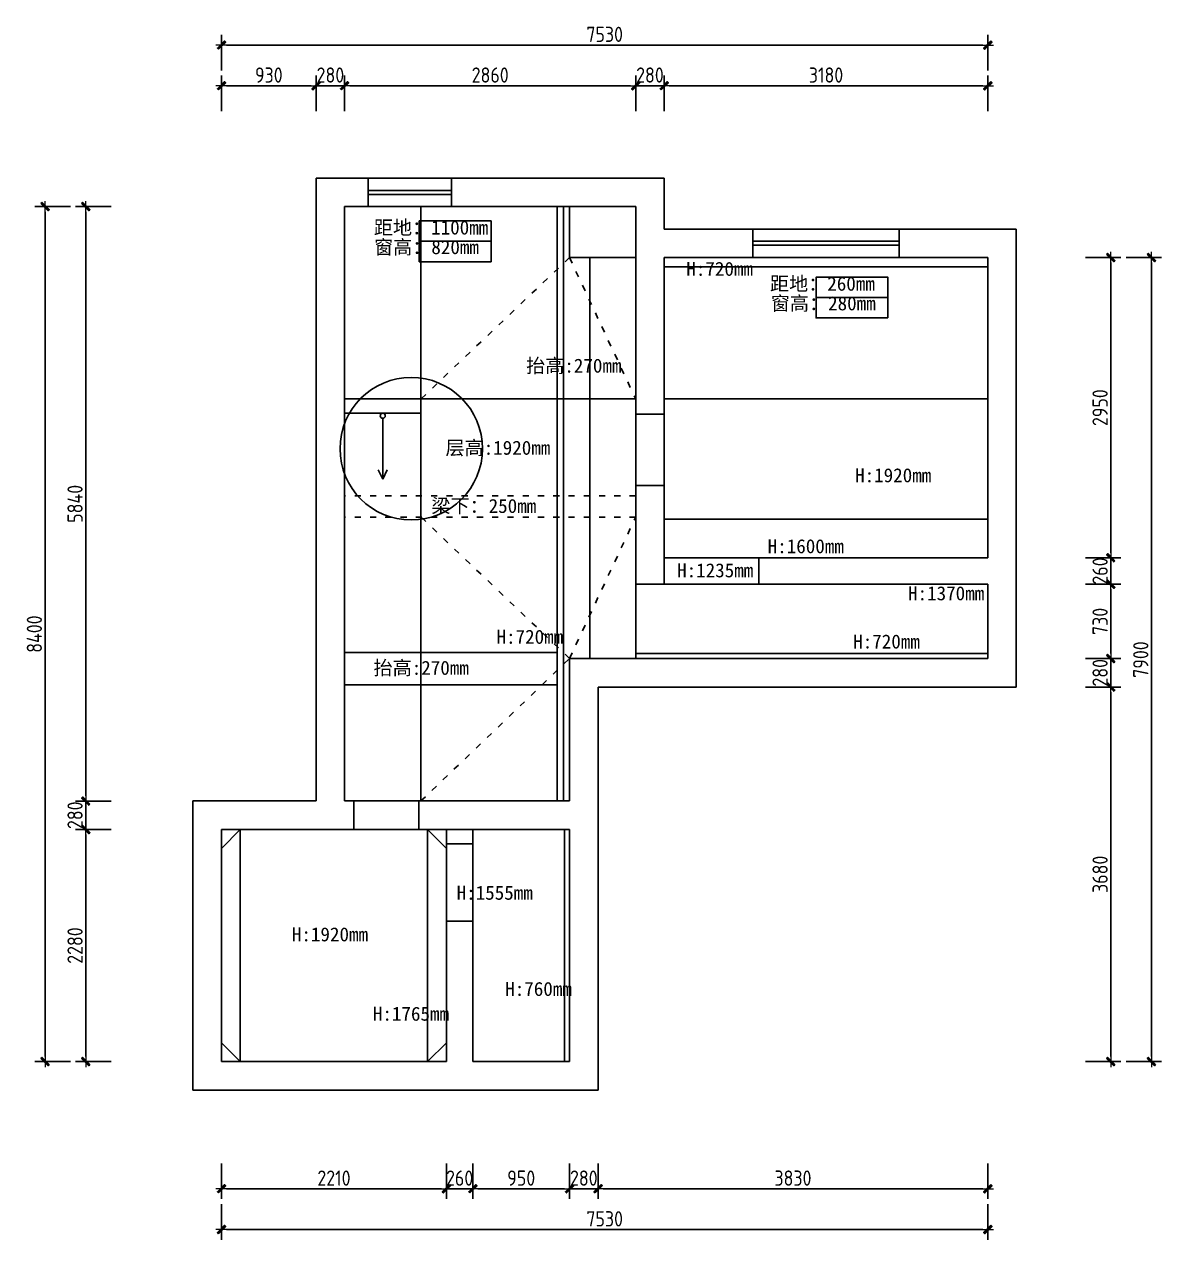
# Model space of a CAD drawing. Header units: millimetres. Extents: x -58733 to 427521, y -235734 to 553534.
# Drawn here: x 61857 to 73033, y 422974 to 434915 of the extents above; entities that cross this region are included whole.
import ezdxf

# ---------------------------------------------------------------- set-up
doc = ezdxf.new("R2010")
doc.units = ezdxf.units.MM
doc.linetypes.add('ACAD_ISO03W100', pattern=[30, 12, -18])
doc.layers.add('00-墙体', color=7, linetype='Continuous')
doc.layers.add('1原始-门窗洞口尺寸', color=4, linetype='Continuous')
doc.styles.add('CCD_DIM', font='ARCHS.SHX')
doc.styles.add('宋体', font='simsun.ttc', dxfattribs={"height": 120})
doc.dimstyles.new('海龍1：50', dxfattribs={"dimscale": 50, "dimtxt": 3, "dimasz": 1, "dimexe": 2, "dimexo": 2, "dimgap": 0.6, "dimtad": 1, "dimdec": 0, "dimrnd": 5, "dimdsep": 46, "dimtxsty": 'CCD_DIM', "dimblk": 'WS-cj', "dimcen": 1, "dimclrd": 242, "dimclre": 242, "dimclrt": 2, "dimadec": 0, "dimazin": 2, "dimtfac": 1, "dimtdec": 0, "dimtix": 1, "dimtmove": 2, "dimatfit": 3, "dimldrblk": 'CCD_Leader_Arrow', "dimfxl": 5, "dimfxlon": 1, "dimtolj": 1, "dimarcsym": 0})

# ---------------------------------------------------------------- blocks, each defined once
blk = doc.blocks.new('WS-cj')
blk.add_hatch(color=1).paths.add_polyline_path([(0.59, 0.82), (-0.82, -0.59), (-0.59, -0.82), (0.82, 0.59)])
at = {"color": 1, "linetype": 'ByBlock', "lineweight": 0}
for p, q in [((-1.1, 0), (0, 0)), ((0, 0), (1.1, 0))]:
    blk.add_line(p, q, dxfattribs=at)
at = {"color": 1}
blk.add_lwpolyline([(0.59, 0.82), (-0.82, -0.59), (-0.59, -0.82), (0.82, 0.59)], close=True, dxfattribs=at)
blk = doc.blocks.new('*D334')
at = {"color": 242, "lineweight": -2}
for p, q in [((67169, 103072), (67169, 103422)), ((68099, 103072), (68099, 103422)), ((67219, 103322), (68049, 103322))]:
    blk.add_line(p, q, dxfattribs=at)
at = {"layer": 'Defpoints', "color": 0}
for p in [(68099, 103322), (67169, 102922), (68099, 102922)]:
    blk.add_point(p, dxfattribs=at)
at = {"color": 242, "lineweight": -2, "xscale": 50, "yscale": 50, "zscale": 50, "rotation": 180}
blk.add_blockref('WS-cj', (67169, 103322), dxfattribs=at)
at = {"color": 242, "lineweight": -2, "xscale": 50, "yscale": 50, "zscale": 50}
blk.add_blockref('WS-cj', (68099, 103322), dxfattribs=at)
at = {"color": 2, "insert": (67634, 103427), "char_height": 150, "attachment_point": 5, "style": 'CCD_DIM'}
blk.add_mtext('\\A1;930', dxfattribs=at)
blk = doc.blocks.new('CCD_Leader_Arrow')
at = {"color": 1, "linetype": 'ByBlock'}
blk.add_line((0, 0), (-1, 0), dxfattribs=at)
for points in [[(-0.86, 0.67), (-0.6, 0.85), (-0.24, 0), (0, 0)], [(-0.86, -0.67), (-0.6, -0.85), (-0.24, 0), (0, 0)]]:
    blk.add_solid(points, dxfattribs=at)
blk = doc.blocks.new('*D335')
at = {"color": 242, "lineweight": -2}
for p, q in [((68099, 103072), (68099, 103422)), ((68379, 103072), (68379, 103422)), ((68049, 103322), (67999, 103322)), ((68099, 103322), (68379, 103322)), ((68429, 103322), (68479, 103322))]:
    blk.add_line(p, q, dxfattribs=at)
at = {"layer": 'Defpoints', "color": 0}
for p in [(68379, 103322), (68099, 102922), (68379, 102922)]:
    blk.add_point(p, dxfattribs=at)
at = {"color": 242, "lineweight": -2, "xscale": 50, "yscale": 50, "zscale": 50}
blk.add_blockref('WS-cj', (68099, 103322), dxfattribs=at)
at = {"color": 242, "lineweight": -2, "xscale": 50, "yscale": 50, "zscale": 50, "rotation": 180}
blk.add_blockref('WS-cj', (68379, 103322), dxfattribs=at)
at = {"color": 2, "insert": (68239, 103427), "char_height": 150, "attachment_point": 5, "style": 'CCD_DIM'}
blk.add_mtext('\\A1;280', dxfattribs=at)
blk = doc.blocks.new('*D336')
at = {"color": 242, "lineweight": -2}
for p, q in [((68379, 103072), (68379, 103422)), ((71239, 103072), (71239, 103422)), ((68429, 103322), (71189, 103322))]:
    blk.add_line(p, q, dxfattribs=at)
at = {"layer": 'Defpoints', "color": 0}
for p in [(71239, 103322), (68379, 102922), (71239, 102922)]:
    blk.add_point(p, dxfattribs=at)
at = {"color": 242, "lineweight": -2, "xscale": 50, "yscale": 50, "zscale": 50, "rotation": 180}
blk.add_blockref('WS-cj', (68379, 103322), dxfattribs=at)
at = {"color": 242, "lineweight": -2, "xscale": 50, "yscale": 50, "zscale": 50}
blk.add_blockref('WS-cj', (71239, 103322), dxfattribs=at)
at = {"color": 2, "insert": (69809, 103427), "char_height": 150, "attachment_point": 5, "style": 'CCD_DIM'}
blk.add_mtext('\\A1;2860', dxfattribs=at)
blk = doc.blocks.new('*D337')
at = {"color": 242, "lineweight": -2}
for p, q in [((71239, 103072), (71239, 103422)), ((71519, 103072), (71519, 103422)), ((71189, 103322), (71139, 103322)), ((71239, 103322), (71519, 103322)), ((71569, 103322), (71619, 103322))]:
    blk.add_line(p, q, dxfattribs=at)
at = {"layer": 'Defpoints', "color": 0}
for p in [(71519, 103322), (71239, 102922), (71519, 102922)]:
    blk.add_point(p, dxfattribs=at)
at = {"color": 242, "lineweight": -2, "xscale": 50, "yscale": 50, "zscale": 50}
blk.add_blockref('WS-cj', (71239, 103322), dxfattribs=at)
at = {"color": 242, "lineweight": -2, "xscale": 50, "yscale": 50, "zscale": 50, "rotation": 180}
blk.add_blockref('WS-cj', (71519, 103322), dxfattribs=at)
at = {"color": 2, "insert": (71379, 103427), "char_height": 150, "attachment_point": 5, "style": 'CCD_DIM'}
blk.add_mtext('\\A1;280', dxfattribs=at)
blk = doc.blocks.new('*D338')
at = {"color": 242, "lineweight": -2}
for p, q in [((71519, 103072), (71519, 103422)), ((74699, 103072), (74699, 103422)), ((71569, 103322), (74649, 103322))]:
    blk.add_line(p, q, dxfattribs=at)
at = {"layer": 'Defpoints', "color": 0}
for p in [(74699, 103322), (71519, 102922), (74699, 102922)]:
    blk.add_point(p, dxfattribs=at)
at = {"color": 242, "lineweight": -2, "xscale": 50, "yscale": 50, "zscale": 50, "rotation": 180}
blk.add_blockref('WS-cj', (71519, 103322), dxfattribs=at)
at = {"color": 242, "lineweight": -2, "xscale": 50, "yscale": 50, "zscale": 50}
blk.add_blockref('WS-cj', (74699, 103322), dxfattribs=at)
at = {"color": 2, "insert": (73109, 103427), "char_height": 150, "attachment_point": 5, "style": 'CCD_DIM'}
blk.add_mtext('\\A1;3180', dxfattribs=at)
blk = doc.blocks.new('*D339')
at = {"color": 242, "lineweight": -2}
for p, q in [((67169, 103472), (67169, 103822)), ((74699, 103472), (74699, 103822)), ((67219, 103722), (74649, 103722))]:
    blk.add_line(p, q, dxfattribs=at)
at = {"layer": 'Defpoints', "color": 0}
for p in [(74699, 103722), (67169, 102922), (74699, 102922)]:
    blk.add_point(p, dxfattribs=at)
at = {"color": 242, "lineweight": -2, "xscale": 50, "yscale": 50, "zscale": 50, "rotation": 180}
blk.add_blockref('WS-cj', (67169, 103722), dxfattribs=at)
at = {"color": 242, "lineweight": -2, "xscale": 50, "yscale": 50, "zscale": 50}
blk.add_blockref('WS-cj', (74699, 103722), dxfattribs=at)
at = {"color": 2, "insert": (70934, 103827), "char_height": 150, "attachment_point": 5, "style": 'CCD_DIM'}
blk.add_mtext('\\A1;7530', dxfattribs=at)
blk = doc.blocks.new('*D340')
at = {"color": 242, "lineweight": -2}
for p, q in [((67169, 92734), (67169, 92384)), ((69379, 92734), (69379, 92384)), ((67219, 92484), (69329, 92484))]:
    blk.add_line(p, q, dxfattribs=at)
at = {"layer": 'Defpoints', "color": 0}
for p in [(67169, 92884), (69379, 92884), (69379, 92484)]:
    blk.add_point(p, dxfattribs=at)
at = {"color": 242, "lineweight": -2, "xscale": 50, "yscale": 50, "zscale": 50, "rotation": 180}
blk.add_blockref('WS-cj', (67169, 92484), dxfattribs=at)
at = {"color": 242, "lineweight": -2, "xscale": 50, "yscale": 50, "zscale": 50}
blk.add_blockref('WS-cj', (69379, 92484), dxfattribs=at)
at = {"color": 2, "insert": (68274, 92589), "char_height": 150, "attachment_point": 5, "style": 'CCD_DIM'}
blk.add_mtext('\\A1;2210', dxfattribs=at)
blk = doc.blocks.new('*D341')
at = {"color": 242, "lineweight": -2}
for p, q in [((69379, 92734), (69379, 92384)), ((69639, 92734), (69639, 92384)), ((69329, 92484), (69279, 92484)), ((69379, 92484), (69639, 92484)), ((69689, 92484), (69739, 92484))]:
    blk.add_line(p, q, dxfattribs=at)
at = {"layer": 'Defpoints', "color": 0}
for p in [(69379, 92884), (69639, 92884), (69639, 92484)]:
    blk.add_point(p, dxfattribs=at)
at = {"color": 242, "lineweight": -2, "xscale": 50, "yscale": 50, "zscale": 50}
blk.add_blockref('WS-cj', (69379, 92484), dxfattribs=at)
at = {"color": 242, "lineweight": -2, "xscale": 50, "yscale": 50, "zscale": 50, "rotation": 180}
blk.add_blockref('WS-cj', (69639, 92484), dxfattribs=at)
at = {"color": 2, "insert": (69509, 92589), "char_height": 150, "attachment_point": 5, "style": 'CCD_DIM'}
blk.add_mtext('\\A1;260', dxfattribs=at)
blk = doc.blocks.new('*D342')
at = {"color": 242, "lineweight": -2}
for p, q in [((69639, 92734), (69639, 92384)), ((70589, 92734), (70589, 92384)), ((69689, 92484), (70539, 92484))]:
    blk.add_line(p, q, dxfattribs=at)
at = {"layer": 'Defpoints', "color": 0}
for p in [(69639, 92884), (70589, 92884), (70589, 92484)]:
    blk.add_point(p, dxfattribs=at)
at = {"color": 242, "lineweight": -2, "xscale": 50, "yscale": 50, "zscale": 50, "rotation": 180}
blk.add_blockref('WS-cj', (69639, 92484), dxfattribs=at)
at = {"color": 242, "lineweight": -2, "xscale": 50, "yscale": 50, "zscale": 50}
blk.add_blockref('WS-cj', (70589, 92484), dxfattribs=at)
at = {"color": 2, "insert": (70114, 92589), "char_height": 150, "attachment_point": 5, "style": 'CCD_DIM'}
blk.add_mtext('\\A1;950', dxfattribs=at)
blk = doc.blocks.new('*D343')
at = {"color": 242, "lineweight": -2}
for p, q in [((70589, 92734), (70589, 92384)), ((70869, 92734), (70869, 92384)), ((70539, 92484), (70489, 92484)), ((70589, 92484), (70869, 92484)), ((70919, 92484), (70969, 92484))]:
    blk.add_line(p, q, dxfattribs=at)
at = {"layer": 'Defpoints', "color": 0}
for p in [(70589, 92884), (70869, 92884), (70869, 92484)]:
    blk.add_point(p, dxfattribs=at)
at = {"color": 242, "lineweight": -2, "xscale": 50, "yscale": 50, "zscale": 50}
blk.add_blockref('WS-cj', (70589, 92484), dxfattribs=at)
at = {"color": 242, "lineweight": -2, "xscale": 50, "yscale": 50, "zscale": 50, "rotation": 180}
blk.add_blockref('WS-cj', (70869, 92484), dxfattribs=at)
at = {"color": 2, "insert": (70729, 92589), "char_height": 150, "attachment_point": 5, "style": 'CCD_DIM'}
blk.add_mtext('\\A1;280', dxfattribs=at)
blk = doc.blocks.new('*D344')
at = {"color": 242, "lineweight": -2}
for p, q in [((70869, 92734), (70869, 92384)), ((74699, 92734), (74699, 92384)), ((70919, 92484), (74649, 92484))]:
    blk.add_line(p, q, dxfattribs=at)
at = {"layer": 'Defpoints', "color": 0}
for p in [(70869, 92884), (74699, 92884), (74699, 92484)]:
    blk.add_point(p, dxfattribs=at)
at = {"color": 242, "lineweight": -2, "xscale": 50, "yscale": 50, "zscale": 50, "rotation": 180}
blk.add_blockref('WS-cj', (70869, 92484), dxfattribs=at)
at = {"color": 242, "lineweight": -2, "xscale": 50, "yscale": 50, "zscale": 50}
blk.add_blockref('WS-cj', (74699, 92484), dxfattribs=at)
at = {"color": 2, "insert": (72784, 92589), "char_height": 150, "attachment_point": 5, "style": 'CCD_DIM'}
blk.add_mtext('\\A1;3830', dxfattribs=at)
blk = doc.blocks.new('*D345')
at = {"color": 242, "lineweight": -2}
for p, q in [((67169, 92334), (67169, 91984)), ((74699, 92334), (74699, 91984)), ((67219, 92084), (74649, 92084))]:
    blk.add_line(p, q, dxfattribs=at)
at = {"layer": 'Defpoints', "color": 0}
for p in [(67169, 92884), (74699, 92884), (74699, 92084)]:
    blk.add_point(p, dxfattribs=at)
at = {"color": 242, "lineweight": -2, "xscale": 50, "yscale": 50, "zscale": 50, "rotation": 180}
blk.add_blockref('WS-cj', (67169, 92084), dxfattribs=at)
at = {"color": 242, "lineweight": -2, "xscale": 50, "yscale": 50, "zscale": 50}
blk.add_blockref('WS-cj', (74699, 92084), dxfattribs=at)
at = {"color": 2, "insert": (70934, 92189), "char_height": 150, "attachment_point": 5, "style": 'CCD_DIM'}
blk.add_mtext('\\A1;7530', dxfattribs=at)
blk = doc.blocks.new('*D346')
at = {"color": 242, "lineweight": -2}
for p, q in [((66085, 102134), (65735, 102134)), ((65835, 102084), (65835, 96344)), ((66085, 96294), (65735, 96294))]:
    blk.add_line(p, q, dxfattribs=at)
at = {"layer": 'Defpoints', "color": 0}
for p in [(66235, 102134), (65835, 96294), (66235, 96294)]:
    blk.add_point(p, dxfattribs=at)
at = {"color": 242, "lineweight": -2, "xscale": 50, "yscale": 50, "zscale": 50}
for p, rotation in [((65835, 102134), 90), ((65835, 96294), 270)]:
    blk.add_blockref('WS-cj', p, dxfattribs=dict(at, rotation=rotation))
at = {"color": 2, "insert": (65730, 99214), "char_height": 150, "attachment_point": 5, "rotation": 90, "style": 'CCD_DIM'}
blk.add_mtext('\\A1;5840', dxfattribs=at)
blk = doc.blocks.new('*D347')
at = {"color": 242, "lineweight": -2}
for p, q in [((65835, 96344), (65835, 96394)), ((66085, 96294), (65735, 96294)), ((65835, 96294), (65835, 96014)), ((66085, 96014), (65735, 96014)), ((65835, 95964), (65835, 95914))]:
    blk.add_line(p, q, dxfattribs=at)
at = {"layer": 'Defpoints', "color": 0}
for p in [(66235, 96294), (65835, 96014), (66235, 96014)]:
    blk.add_point(p, dxfattribs=at)
at = {"color": 242, "lineweight": -2, "xscale": 50, "yscale": 50, "zscale": 50}
for p, rotation in [((65835, 96294), 270), ((65835, 96014), 90)]:
    blk.add_blockref('WS-cj', p, dxfattribs=dict(at, rotation=rotation))
at = {"color": 2, "insert": (65730, 96154), "char_height": 150, "attachment_point": 5, "rotation": 90, "style": 'CCD_DIM'}
blk.add_mtext('\\A1;280', dxfattribs=at)
blk = doc.blocks.new('*D348')
at = {"color": 242, "lineweight": -2}
for p, q in [((66085, 96014), (65735, 96014)), ((65835, 95964), (65835, 93784)), ((66085, 93734), (65735, 93734))]:
    blk.add_line(p, q, dxfattribs=at)
at = {"layer": 'Defpoints', "color": 0}
for p in [(66235, 96014), (65835, 93734), (66235, 93734)]:
    blk.add_point(p, dxfattribs=at)
at = {"color": 242, "lineweight": -2, "xscale": 50, "yscale": 50, "zscale": 50}
for p, rotation in [((65835, 96014), 90), ((65835, 93734), 270)]:
    blk.add_blockref('WS-cj', p, dxfattribs=dict(at, rotation=rotation))
at = {"color": 2, "insert": (65730, 94874), "char_height": 150, "attachment_point": 5, "rotation": 90, "style": 'CCD_DIM'}
blk.add_mtext('\\A1;2280', dxfattribs=at)
blk = doc.blocks.new('*D349')
at = {"color": 242, "lineweight": -2}
for p, q in [((65685, 102134), (65335, 102134)), ((65435, 102084), (65435, 93784)), ((65685, 93734), (65335, 93734))]:
    blk.add_line(p, q, dxfattribs=at)
at = {"layer": 'Defpoints', "color": 0}
for p in [(66235, 102134), (65435, 93734), (66235, 93734)]:
    blk.add_point(p, dxfattribs=at)
at = {"color": 242, "lineweight": -2, "xscale": 50, "yscale": 50, "zscale": 50}
for p, rotation in [((65435, 102134), 90), ((65435, 93734), 270)]:
    blk.add_blockref('WS-cj', p, dxfattribs=dict(at, rotation=rotation))
at = {"color": 2, "insert": (65330, 97934), "char_height": 150, "attachment_point": 5, "rotation": 90, "style": 'CCD_DIM'}
blk.add_mtext('\\A1;8400', dxfattribs=at)
blk = doc.blocks.new('*D350')
at = {"color": 242, "lineweight": -2}
for p, q in [((75657, 101634), (76007, 101634)), ((75907, 101584), (75907, 98734)), ((75657, 98684), (76007, 98684))]:
    blk.add_line(p, q, dxfattribs=at)
at = {"layer": 'Defpoints', "color": 0}
for p in [(75507, 101634), (75507, 98684), (75907, 98684)]:
    blk.add_point(p, dxfattribs=at)
at = {"color": 242, "lineweight": -2, "xscale": 50, "yscale": 50, "zscale": 50}
for p, rotation in [((75907, 101634), 90), ((75907, 98684), 270)]:
    blk.add_blockref('WS-cj', p, dxfattribs=dict(at, rotation=rotation))
at = {"color": 2, "insert": (75802, 100159), "char_height": 150, "attachment_point": 5, "rotation": 90, "style": 'CCD_DIM'}
blk.add_mtext('\\A1;2950', dxfattribs=at)
blk = doc.blocks.new('*D351')
at = {"color": 242, "lineweight": -2}
for p, q in [((75907, 98734), (75907, 98784)), ((75657, 98684), (76007, 98684)), ((75907, 98684), (75907, 98424)), ((75657, 98424), (76007, 98424)), ((75907, 98374), (75907, 98324))]:
    blk.add_line(p, q, dxfattribs=at)
at = {"layer": 'Defpoints', "color": 0}
for p in [(75507, 98684), (75507, 98424), (75907, 98424)]:
    blk.add_point(p, dxfattribs=at)
at = {"color": 242, "lineweight": -2, "xscale": 50, "yscale": 50, "zscale": 50}
for p, rotation in [((75907, 98684), 270), ((75907, 98424), 90)]:
    blk.add_blockref('WS-cj', p, dxfattribs=dict(at, rotation=rotation))
at = {"color": 2, "insert": (75802, 98554), "char_height": 150, "attachment_point": 5, "rotation": 90, "style": 'CCD_DIM'}
blk.add_mtext('\\A1;260', dxfattribs=at)
blk = doc.blocks.new('*D352')
at = {"color": 242, "lineweight": -2}
for p, q in [((75657, 98424), (76007, 98424)), ((75907, 98374), (75907, 97744)), ((75657, 97694), (76007, 97694))]:
    blk.add_line(p, q, dxfattribs=at)
at = {"layer": 'Defpoints', "color": 0}
for p in [(75507, 98424), (75507, 97694), (75907, 97694)]:
    blk.add_point(p, dxfattribs=at)
at = {"color": 242, "lineweight": -2, "xscale": 50, "yscale": 50, "zscale": 50}
for p, rotation in [((75907, 98424), 90), ((75907, 97694), 270)]:
    blk.add_blockref('WS-cj', p, dxfattribs=dict(at, rotation=rotation))
at = {"color": 2, "insert": (75802, 98059), "char_height": 150, "attachment_point": 5, "rotation": 90, "style": 'CCD_DIM'}
blk.add_mtext('\\A1;730', dxfattribs=at)
blk = doc.blocks.new('*D353')
at = {"color": 242, "lineweight": -2}
for p, q in [((75657, 97694), (76007, 97694)), ((75907, 97744), (75907, 97794)), ((75907, 97694), (75907, 97414)), ((75657, 97414), (76007, 97414)), ((75907, 97364), (75907, 97314))]:
    blk.add_line(p, q, dxfattribs=at)
at = {"layer": 'Defpoints', "color": 0}
for p in [(75507, 97694), (75507, 97414), (75907, 97414)]:
    blk.add_point(p, dxfattribs=at)
at = {"color": 242, "lineweight": -2, "xscale": 50, "yscale": 50, "zscale": 50}
for p, rotation in [((75907, 97694), 270), ((75907, 97414), 90)]:
    blk.add_blockref('WS-cj', p, dxfattribs=dict(at, rotation=rotation))
at = {"color": 2, "insert": (75802, 97554), "char_height": 150, "attachment_point": 5, "rotation": 90, "style": 'CCD_DIM'}
blk.add_mtext('\\A1;280', dxfattribs=at)
blk = doc.blocks.new('*D354')
at = {"color": 242, "lineweight": -2}
for p, q in [((75657, 97414), (76007, 97414)), ((75907, 97364), (75907, 93784)), ((75657, 93734), (76007, 93734))]:
    blk.add_line(p, q, dxfattribs=at)
at = {"layer": 'Defpoints', "color": 0}
for p in [(75507, 97414), (75507, 93734), (75907, 93734)]:
    blk.add_point(p, dxfattribs=at)
at = {"color": 242, "lineweight": -2, "xscale": 50, "yscale": 50, "zscale": 50}
for p, rotation in [((75907, 97414), 90), ((75907, 93734), 270)]:
    blk.add_blockref('WS-cj', p, dxfattribs=dict(at, rotation=rotation))
at = {"color": 2, "insert": (75802, 95574), "char_height": 150, "attachment_point": 5, "rotation": 90, "style": 'CCD_DIM'}
blk.add_mtext('\\A1;3680', dxfattribs=at)
blk = doc.blocks.new('*D355')
at = {"color": 242, "lineweight": -2}
for p, q in [((76057, 101634), (76407, 101634)), ((76307, 93784), (76307, 101584)), ((76057, 93734), (76407, 93734))]:
    blk.add_line(p, q, dxfattribs=at)
at = {"layer": 'Defpoints', "color": 0}
for p in [(75507, 101634), (76307, 101634), (75507, 93734)]:
    blk.add_point(p, dxfattribs=at)
at = {"color": 242, "lineweight": -2, "xscale": 50, "yscale": 50, "zscale": 50}
for p, rotation in [((76307, 101634), 90), ((76307, 93734), 270)]:
    blk.add_blockref('WS-cj', p, dxfattribs=dict(at, rotation=rotation))
at = {"color": 2, "insert": (76202, 97684), "char_height": 150, "attachment_point": 5, "rotation": 90, "style": 'CCD_DIM'}
blk.add_mtext('\\A1;7900', dxfattribs=at)
blk = doc.blocks.new('zw$CC7B')
for p, q in [((2843.9, 4310.4), (2843.9, 10430.4)), ((3353.9, 10430.4), (2843.9, 10430.4)), ((3353.9, 10150.4), (3353.9, 10430.4)), ((4173.9, 10150.4), (4173.9, 10430.4)), ((4173.9, 10430.4), (6263.9, 10430.4)), ((6263.9, 9930.4), (6263.9, 10430.4)), ((3123.9, 4310.4), (3123.9, 10150.4)), ((3123.9, 10150.4), (3353.9, 10150.4)), ((4173.9, 10150.4), (5983.9, 10150.4)), ((5333.9, 10150.4), (5333.9, 9650.4)), ((5983.9, 10150.4), (5983.9, 8110.4)), ((6263.9, 9930.4), (7133.9, 9930.4)), ((7133.9, 9650.4), (7133.9, 9930.4)), ((8573.9, 9650.4), (8573.9, 9930.4)), ((8573.9, 9930.4), (9723.9, 9930.4)), ((9723.9, 5430.4), (9723.9, 9930.4)), ((5333.9, 9650.4), (5983.9, 9650.4)), ((6263.9, 8110.4), (6263.9, 9650.4)), ((6263.9, 9650.4), (7133.9, 9650.4)), ((8573.9, 9650.4), (9443.9, 9650.4)), ((9443.9, 6700.4), (9443.9, 9650.4)), ((5983.9, 8110.4), (6263.9, 8110.4)), ((5983.9, 7410.4), (6263.9, 7410.4)), ((5983.9, 7410.4), (5983.9, 5710.4)), ((6263.9, 7410.4), (6263.9, 6440.4)), ((7193.9, 6700.4), (7193.9, 6440.4)), ((7193.9, 6700.4), (9443.9, 6700.4)), ((6263.9, 6440.4), (5983.9, 6440.4)), ((7193.9, 6440.4), (9443.9, 6440.4)), ((9443.9, 6440.4), (9443.9, 5710.4)), ((5983.9, 5710.4), (5333.9, 5710.4)), ((5333.9, 5710.4), (5333.9, 4310.4)), ((5983.9, 5710.4), (9443.9, 5710.4)), ((5613.9, 5430.4), (5613.9, 1470.4)), ((5613.9, 5430.4), (9723.9, 5430.4)), ((1633.9, 1470.4), (1633.9, 4310.4)), ((2843.9, 4310.4), (1633.9, 4310.4)), ((3213.9, 4310.4), (3123.9, 4310.4)), ((3213.9, 4310.4), (3213.9, 4030.4)), ((5333.9, 4310.4), (3853.9, 4310.4)), ((3853.9, 4310.4), (3853.9, 4030.4)), ((1913.9, 1750.4), (1913.9, 4030.4)), ((1913.9, 4030.4), (5333.9, 4030.4)), ((1913.9, 3845.3), (2099.1, 4030.4)), ((4123.9, 3845.3), (3938.8, 4030.4)), ((4123.9, 3890.4), (4123.9, 4030.4)), ((4383.9, 4030.4), (4383.9, 3890.4)), ((5333.9, 4030.4), (5333.9, 1750.4)), ((4383.9, 3890.4), (4123.9, 3890.4)), ((4123.9, 3130.4), (4383.9, 3130.4)), ((4123.9, 3130.4), (4123.9, 1750.4)), ((4383.9, 3130.4), (4383.9, 1750.4)), ((1913.9, 1935.6), (2099.1, 1750.4)), ((4123.9, 1935.6), (3938.8, 1750.4)), ((1913.9, 1750.4), (4123.9, 1750.4)), ((4383.9, 1750.4), (5333.9, 1750.4)), ((1633.9, 1470.4), (5613.9, 1470.4))]:
    blk.add_line(p, q)
at = {"color": 12}
for p, q in [((3353.9, 10430.4), (4173.9, 10430.4)), ((3353.9, 10150.4), (4173.9, 10150.4)), ((7133.9, 9930.4), (8573.9, 9930.4)), ((7133.9, 9650.4), (8573.9, 9650.4))]:
    blk.add_line(p, q, dxfattribs=at)
at = {"color": 250}
for p, q in [((3873.9, 4310.4), (3873.9, 10150.4)), ((5273.9, 10150.4), (5273.9, 4310.4)), ((5533.9, 9650.4), (5533.9, 5710.4)), ((5213.9, 5770.4), (3123.9, 5770.4)), ((5213.9, 5450.4), (3123.9, 5450.4))]:
    blk.add_line(p, q, dxfattribs=at)
at = {"color": 251}
for p, q in [((5213.9, 10150.4), (5213.9, 4310.4)), ((6263.9, 9560.4), (9443.9, 9560.4)), ((3123.9, 8260.4), (5983.9, 8260.4)), ((6263.9, 8260.4), (9443.9, 8260.4)), ((3123.9, 8120.4), (3873.9, 8120.4)), ((3498.9, 8070.7), (3498.9, 7473.1)), ((5983.9, 8110.4), (5983.9, 7410.4)), ((6263.9, 8110.4), (6263.9, 7410.4)), ((3498.9, 7473.1), (3455.1, 7565)), ((3498.9, 7473.1), (3542.7, 7565)), ((6263.9, 7080.4), (9443.9, 7080.4)), ((7193.9, 6700.4), (6263.9, 6700.4)), ((7193.9, 6440.4), (6263.9, 6440.4)), ((5983.9, 5760.4), (9443.9, 5760.4)), ((3853.9, 4310.4), (3213.9, 4310.4)), ((2099.1, 1750.4), (2099.1, 4030.4)), ((3938.8, 1750.4), (3938.8, 4030.4)), ((4383.9, 3130.4), (4383.9, 4030.4)), ((5283.9, 4030.4), (5283.9, 1750.4)), ((4123.9, 3130.4), (4123.9, 3890.4))]:
    blk.add_line(p, q, dxfattribs=at)
blk.add_circle((3778.9, 7771.9), 700)
blk.add_circle((3498.9, 8095.6), 24.9, dxfattribs=at)
at = {"layer": '00-墙体', "color": 42}
for p, q in [((3353.9, 10310.4), (4173.9, 10310.4)), ((3353.9, 10270.4), (4173.9, 10270.4)), ((7133.9, 9810.4), (8573.9, 9810.4)), ((7133.9, 9770.4), (8573.9, 9770.4))]:
    blk.add_line(p, q, dxfattribs=at)
at = {"layer": '00-墙体', "color": 8, "linetype": 'ACAD_ISO03W100', "ltscale": 5}
for p, q in [((5333.9, 9650.4), (3873.9, 8260.4)), ((5333.9, 9650.4), (5983.9, 8260.4)), ((5983.9, 7310.4), (3123.9, 7310.4)), ((5983.9, 7100.4), (3123.9, 7100.4)), ((5333.9, 5710.4), (3873.9, 7100.4)), ((5333.9, 5710.4), (5983.9, 7100.4)), ((3873.9, 4310.4), (5333.9, 5710.4))]:
    blk.add_line(p, q, dxfattribs=at)
at = {"layer": '1原始-门窗洞口尺寸', "color": 4, "linetype": 'ByBlock'}
for points in [[(4563.8, 9809.4), (3857.9, 9809.4), (3857.9, 10009.4), (4563.8, 10009.4)], [(4563.8, 9609.4), (3857.9, 9609.4), (3857.9, 9809.4), (4563.8, 9809.4)], [(8462.3, 9257.1), (7756.4, 9257.1), (7756.4, 9457.1), (8462.3, 9457.1)], [(8462.3, 9057.1), (7756.4, 9057.1), (7756.4, 9257.1), (8462.3, 9257.1)]]:
    blk.add_lwpolyline(points, close=True, dxfattribs=at)
at = {"layer": '1原始-门窗洞口尺寸', "linetype": 'Continuous', "char_height": 137.5, "attachment_point": 3, "style": '宋体'}
for s, insert in [('距地：1100mm', (4535.3, 10014)), ('窗高：820mm', (4443.8, 9821.2)), ('H:720mm', (7136.6, 9607.9)), ('距地：260mm', (8334.2, 9461.8)), ('窗高：280mm', (8342.3, 9269)), ('抬高:270mm', (5844.3, 8656.6)), ('层高:1920mm', (5145.2, 7849.9)), ('H:1920mm', (8888.4, 7579.5)), ('梁下：250mm', (5006.8, 7278.2)), ('H:1600mm', (8029.5, 6882.5)), ('H:1235mm', (7139.3, 6645.7)), ('H:1370mm', (9408.6, 6420)), ('H:720mm', (5271.6, 5992.8)), ('H:720mm', (8776.4, 5946.2)), ('抬高:270mm', (4344.8, 5687.6)), ('H:1555mm', (4972.9, 3477.6)), ('H:1920mm', (3354.1, 3069)), ('H:760mm', (5357, 2532.9)), ('H:1765mm', (4150, 2289))]:
    blk.add_mtext(s, dxfattribs=dict(at, insert=insert))
for base, p1, p2, picture, middle in [((9443.9, 11738.3), (1913.9, 10938.3), (9443.9, 10938.3), '*D339', (5678.9, 11843.3)), ((2843.9, 11338.3), (1913.9, 10938.3), (2843.9, 10938.3), '*D334', (2378.9, 11443.3)), ((3123.9, 11338.3), (2843.9, 10938.3), (3123.9, 10938.3), '*D335', (2983.9, 11443.3)), ((5983.9, 11338.3), (3123.9, 10938.3), (5983.9, 10938.3), '*D336', (4553.9, 11443.3)), ((6263.9, 11338.3), (5983.9, 10938.3), (6263.9, 10938.3), '*D337', (6123.9, 11443.3)), ((9443.9, 11338.3), (6263.9, 10938.3), (9443.9, 10938.3), '*D338', (7853.9, 11443.3)), ((4123.9, 500), (1913.9, 900), (4123.9, 900), '*D340', (3018.9, 605)), ((9443.9, 100), (1913.9, 900), (9443.9, 900), '*D345', (5678.9, 205)), ((4383.9, 500), (4123.9, 900), (4383.9, 900), '*D341', (4253.9, 605)), ((5333.9, 500), (4383.9, 900), (5333.9, 900), '*D342', (4858.9, 605)), ((5613.9, 500), (5333.9, 900), (5613.9, 900), '*D343', (5473.9, 605)), ((9443.9, 500), (5613.9, 900), (9443.9, 900), '*D344', (7528.9, 605))]:
    dim = blk.add_linear_dim(base=base, p1=p1, p2=p2, dimstyle='海龍1：50')
    dim.commit()
    dim.dimension.update_dxf_attribs({"geometry": picture, "text_midpoint": middle, "insert": (-65254.7, -91983.8)})
for base, p1, p2, picture, middle in [((180, 1750.4), (980, 10150.4), (980, 1750.4), '*D349', (75, 5950.4)), ((580, 4310.4), (980, 10150.4), (980, 4310.4), '*D346', (475, 7230.4)), ((10652.6, 6700.4), (10252.6, 9650.4), (10252.6, 6700.4), '*D350', (10547.6, 8175.4)), ((11052.6, 9650.4), (10252.6, 1750.4), (10252.6, 9650.4), '*D355', (10947.6, 5700.4)), ((10652.6, 6440.4), (10252.6, 6700.4), (10252.6, 6440.4), '*D351', (10547.6, 6570.4)), ((10652.6, 5710.4), (10252.6, 6440.4), (10252.6, 5710.4), '*D352', (10547.6, 6075.4)), ((10652.6, 5430.4), (10252.6, 5710.4), (10252.6, 5430.4), '*D353', (10547.6, 5570.4)), ((10652.6, 1750.4), (10252.6, 5430.4), (10252.6, 1750.4), '*D354', (10547.6, 3590.4)), ((580, 4030.4), (980, 4310.4), (980, 4030.4), '*D347', (475, 4170.4)), ((580, 1750.4), (980, 4030.4), (980, 1750.4), '*D348', (475, 2890.4))]:
    dim = blk.add_linear_dim(base=base, p1=p1, p2=p2, angle=90, dimstyle='海龍1：50')
    dim.commit()
    dim.dimension.update_dxf_attribs({"geometry": picture, "text_midpoint": middle, "insert": (-65254.7, -91983.8)})

msp = doc.modelspace()

# ---------------------------------------------------------------- block references
msp.add_blockref('zw$CC7B', (61880.2, 422973.6))

doc.saveas('drawing.dxf')
